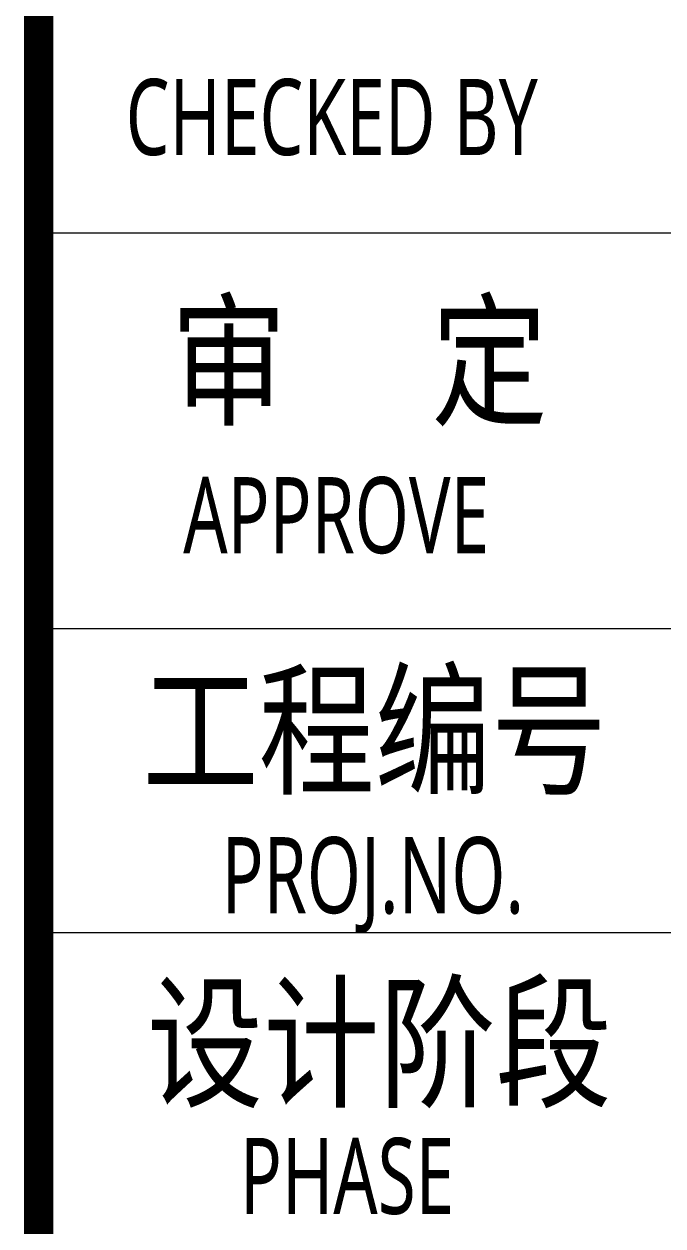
# Model space of a CAD drawing. Header units: inches. Extents: x -3272461 to -2504170, y 403793 to 1071042.
# Drawn here: x -2657881 to -2654732, y 571184 to 577110 of the extents above; entities that cross this region are included whole.
import ezdxf
from ezdxf.enums import TextEntityAlignment as Align

# ---------------------------------------------------------------- set-up
doc = ezdxf.new("R2010")
doc.units = ezdxf.units.IN
doc.header["$LTSCALE"] = 1000
doc.header["$MEASUREMENT"] = 0
doc.layers.get('0').update_dxf_attribs({"lineweight": 18})
doc.layers.add('0-TK', color=4, linetype='Continuous', lineweight=18)
doc.layers.add('PUB_TITLE', color=153, linetype='Continuous', lineweight=18)
doc.styles.add('-黑体', font='', dxfattribs={"width": 0.7})
doc.styles.get('-黑体').set_extended_font_data('微软雅黑')

msp = doc.modelspace()

# ---------------------------------------------------------------- linework, layer by layer
at = {"layer": '0-TK'}
msp.add_lwpolyline([(-2657808.5, 566630.6, 144, 144, 0), (-2657808.5, 626630.6, 144, 144, 0)], format="xyseb", dxfattribs=at)
at = {"layer": 'PUB_TITLE'}
for p, q in [((-2657808.5, 576080.6), (-2651494.3, 576080.6)), ((-2657808.5, 574130.6), (-2651494.3, 574130.6)), ((-2657808.5, 572630.6), (-2651494.3, 572630.6))]:
    msp.add_line(p, q, dxfattribs=at)

# ---------------------------------------------------------------- texts
at = {"style": '-黑体', "width": 0.7}
msp.add_text('APPROVE', height=375, dxfattribs=at).set_placement((-2657095.7, 574501.6))
at = {"style": '-黑体'}
for s, height, width, p in [('工程编号', 525, 0.8, (-2657297.7, 573628.5)), ('PROJ.NO.', 375, 0.7, (-2656906.3, 572914.1)), ('设计阶段', 525, 0.8, (-2657275, 572087.4)), ('PHASE', 375, 0.7, (-2656816.6, 571431.2))]:
    msp.add_text(s, height=height, dxfattribs=dict(at, width=width)).set_placement(p, align=Align.MIDDLE_LEFT)
for s, insert, char_height, width, attachment_point in [('CHECKED BY', (-2657379.7, 576649.7), 375, 3164.086, 4), ('{\\W0.8;审     定}', (-2657157.3, 575126.3), 525, 2840.366, 7)]:
    msp.add_mtext(s, dxfattribs=dict(at, insert=insert, char_height=char_height, width=width, attachment_point=attachment_point))

doc.saveas('drawing.dxf')
